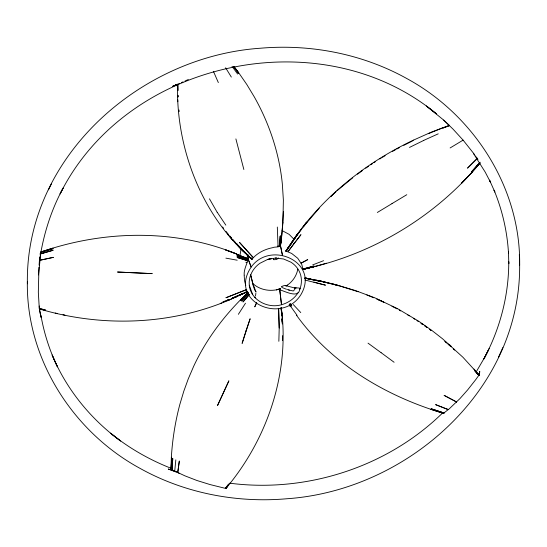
<?xml version="1.0" encoding="UTF-8"?>
<svg xmlns="http://www.w3.org/2000/svg" width="547" height="547" viewBox="0 0 547 547"><rect width="100%" height="100%" fill="white"/><g stroke="black" fill="none" stroke-linecap="round" stroke-linejoin="round"><path stroke-width="0.82" d="M177.378 86.925L177.296 84.47L179.32 83.541M282.525 340.644L282.614 335.639M244.181 275.23L244.557 280.878L245.794 285.541M27.35 281.801C26.372 156.606 140.141 56.396 260.29 48.239C310.764 43.849 362.716 53.948 407.071 78.693C474.071 115.15 520.853 188.106 519.65 265.213C520.621 390.401 406.852 490.604 286.71 498.761C236.236 503.151 184.277 493.052 139.923 468.307C72.922 431.856 26.147 358.9 27.35 281.801L27.405 283.784M278.847 341.307L279.202 328.043L278.621 308.344M239.955 255.408L241.152 248.68M244.188 275.018C243.606 267.927 249.022 261.945 247.928 254.916M283.38 211.593L281.965 234.362L280.495 245.712L282.943 222.766M282.915 223.005L283.373 200.031L282.334 183.929C279.285 153.317 269.37 123.581 254.252 96.826L246.793 84.47L238.704 72.772M171.368 457.237L170.917 468.882L172.367 470.01L185.03 475.883L196.934 480.498L210.075 484.574L225.87 488.485C267.661 438.824 290.047 372.275 281.247 307.496M38.953 267.264L38.331 292.276L39.281 308.433L39.979 309.144A131.998 120.449 -5 0 0 45.681 310.73C106.754 327.38 173.543 324.426 231.743 298.915M39.097 265.131L39.336 261.951C42.946 236.195 50.652 210.971 63.11 188.079L60.067 193.98C126.637 60.006 321.151 18.407 436.472 113.838L426.345 106.002L443.706 120.108L453.019 129.119L463.104 140.128L473.476 153.208M39.336 261.951L39.405 261.11M38.502 274.922L40.649 254.164M177.296 84.47L177.31 85.072L177.31 84.429L172.613 86.33L177.29 84.457L177.372 85.065L177.372 84.388L173.426 85.988L177.399 84.395L177.419 92.505A141.242 130.425 -17.2 0 0 177.625 98.063C179.758 158.719 205.85 220.003 252.023 259.182C257.145 252.974 264.727 249.247 272.529 247.702C274.601 246.567 279.613 247.688 280.317 245.453M39.35 308.877L39.254 306.005M225.836 488.45L228.167 485.415M299.9 288.775L299.913 288.344M171.348 457.36C172.428 439.48 175.245 421.723 179.847 404.411L183.792 391.249L188.291 378.818L193.741 366.148C205.228 341.458 221.473 319.181 240.543 299.804M174.719 471.199L175.826 459.849M255.524 295.961L255.873 293.295M39.596 258.697L39.849 257.076M255.394 297.78L255.162 297.083M299.92 288.515L299.633 287.982M246.786 254.594L251.9 259.155M443.432 413.327L449.08 408.985L459.911 398.633L467.664 389.888L475.787 379.57L479.104 374.934L479.726 371.741L478.775 375.071L474.926 370.592L478.775 375.071M479.001 374.921L478.707 374.456L479.063 374.927L479.726 371.741L479.063 374.927L462.933 357.259L442.653 338.873L431.952 330.511L418.694 321.212L397.525 308.652L374.975 297.896L355.229 290.498L332.193 283.722L305.137 277.979L311.209 279.168L309.684 278.881M297.773 269.192C296.618 276.16 292.071 282.341 286.081 285.972M276.502 257.863L267.49 259.517L259.88 263.305A25.675 23.131 -12.4 0 0 251.791 272.495A26.242 23.644 -12.4 0 0 249.206 283.879C249.644 299.482 267.456 309.007 281.507 304.727L279.756 289.835C285.24 291.257 298.566 298.771 299.777 289.247M299.681 289.589C302.183 283.633 302.006 276.679 299.065 270.915A26.694 24.054 -12.4 0 0 291.079 262.259L283.565 258.977L275.326 258.095M39.363 308.795L40.963 317.123L39.363 308.795L39.952 309.062M279.667 289.295L281.507 304.727C288.201 302.922 294.259 298.737 297.985 292.85M273.582 258.95L273.712 259.654M498.515 357.164L502.843 347.571M488.498 349.875L483.89 358.935C499.917 329.178 508.84 295.537 508.751 261.692L508.799 263.675L508.484 252.119M51.507 183.73L48.485 189.843M489.196 348.466L484.58 357.553L476.642 371.112M279.989 288.966L279.852 289.069M287.462 248.694L286.717 249.897L289.021 246.321M289.842 245.22L285.958 251.128L286.696 249.904L285.944 251.059L291.626 253.425L297.739 258.266L301.787 264.44L302.983 269.418L314.785 266.546L302.963 269.411L302.847 268.898M287.469 248.762L302.081 228.359L295.53 236.967M286.696 249.904L285.965 251.059L286.922 251.046M285.958 251.128L288.228 247.497M238.362 314.313L245.5 303.209M289.021 246.376C319.017 199.785 363.605 163.697 413.505 140.121M289.117 246.376L295.606 236.913M293.007 240.365L292.201 241.555L293.014 240.386M292.406 241.87L286.197 251.21L295.722 237.179M292.221 241.644L293.042 240.489M294.71 238.123L297.192 234.601M295.476 236.83L297.165 234.526M303.106 227.046L319.257 208.14M225.46 488.218L228.81 484.013L225.302 488.375L226.157 488.143M225.836 488.396L227.162 486.775M479.657 163.088L475.076 168.319M249.275 294.614L243.005 301.978L249.329 294.56M480.068 163.061L471.89 172.387L479.986 163.136M225.747 488.348L227.128 486.734M247.319 259.032L248.051 258.847L251.189 267.059C228.003 301.13 281.548 325.52 300.864 294.717C320.18 262.273 270.498 239.887 251.189 267.059L248.051 258.847L236.851 254.273L248.051 258.847M472.936 170.671L471.849 171.908L473.463 170.11M475.117 168.196L477.292 165.714M480.122 162.227L471.357 172.025L478.071 164.524M281.787 286.505L281.794 287.401L286.498 289.281M241.836 301.294L248.714 293.773M278.444 257.931L276.693 259.538L273.78 259.722M471.931 172.394L461.388 183.409L471.958 172.353C430.359 218.383 375.037 251.504 314.853 266.539M247.928 293.554L241.042 300.734L248.311 293.213M244.16 296.775L248.058 292.857M477.299 158.425L467.61 168.066L477.299 158.425L476.909 157.892M247.976 292.802L240.509 300.132L248.065 292.741M443.015 412.554C387.632 467.056 306.525 493.168 229.672 483.179M240.68 299.708L248.003 292.631M337.096 190.671L352.712 177.789M255.285 297.821L254.895 297.513M357.478 174.226L362.251 170.664M365.724 168.196L368.534 166.274M370.64 164.825L372.603 163.56M373.909 162.712L375.221 161.864M379.823 158.945L381.15 158.124M382.476 157.31L385.129 155.676M377.334 212.475L392.014 203.614M450.133 147.943L463.104 140.128M392.001 203.593L406.783 194.711M281.835 286.43L284.741 285.37L295.086 288.098L294.717 289.52L293.301 291.004L288.611 289.958M286.019 285.999L287.476 285.137M392.555 151.369L395.358 149.837M396.76 149.064L399.556 147.526M403.789 145.338L412.335 141.044M227.463 300.693L247.196 291.852M409.484 147.43L423.768 140.401M413.464 140.135L431.713 131.971L449.251 125.407M245.76 292.207L247.743 291.236M241.63 294.525L245.788 292.522M185.057 80.963L185.638 80.682M247.606 291.319L231.75 298.518L243.025 293.513L232.413 298.177L234.547 297.267M235.969 296.932L233.159 298.211M245.815 292.44L247.182 291.818M423.747 140.374L438.229 133.837M237.398 296.296L234.574 297.65L235.989 297.035M181.454 82.549L182.972 81.886M186.315 80.395L188.332 79.527M238.807 295.77L240.229 295.168M235.258 296.966L237.384 296.064M428.287 133.721L443.063 127.711M228.885 299.941L230.294 299.359M226 300.802L229.562 299.353L225.993 300.788L228.872 299.653M220.263 303.489L221.726 302.922M312.665 264.898L323.605 260.693M41.066 251.935C103.957 230.178 174.684 228.667 236.769 254.034L225.371 249.822L236.769 254.054M449.08 125.236L448.472 125.434L449.108 125.242L443.706 120.108M40.416 252.167L52.963 248.14M42.392 251.695L52.847 248.461M53.086 248.844L40.594 252.687M314.696 266.546L326.491 263.189M280.604 288.686C271.415 291.961 260.44 290.395 253.097 283.77M271.449 258.533L267.49 259.517L270.991 258.54M479.015 374.907L478.707 374.456L479.104 374.934M298.717 287.982L294.307 287.79L296.214 287.934M306.737 278.279L305.212 278.04L308.214 278.567M308.255 278.567L309.746 278.826M225.877 258.136L237.193 260.201M304.754 278.191L321.513 281.561L304.549 278.163M317.287 280.317L318.798 280.611M62.994 314.744L64.943 315.134M318.73 280.556L321.711 281.226M55.261 313.055L57.182 313.493M245.856 262.245L246.97 262.505M321.581 281.288L339.284 285.787L315.592 280.016L327.496 282.69M323.243 281.609L324.733 281.958M320.234 280.994L321.725 281.343M304.959 280.03L325.499 285.178L313.882 282.136M43.753 310.067L45.661 310.566M333.438 284.166L339.297 285.76M40.936 308.843L45.647 310.128L39.5 308.522M340.022 285.978L358.128 291.742M440.622 412.123L443.473 412.971L439.617 411.72M430.585 409.224L443.494 413.334C386.278 396.336 331.81 364.281 296.495 315.243M434.215 409.976L438.072 411.221M434.339 410.059L439.911 411.912M176.38 471.999L168.285 469.025L176.209 471.938M282.108 230.595L289.11 234.348L294.012 239.292M250.758 274.669L252.974 284.919L254.574 289.684L256.037 292.071L252.994 283.914L250.806 275.804M171.635 468.499C149.618 459.945 128.873 448.061 110.528 433.162L120.655 441.012C90.693 419.132 66.413 389.3 52.136 354.976L57.462 366.873C49.586 350.483 43.972 333.02 40.888 315.099M366.825 294.949L373.82 297.78M381.505 301.137L376.897 299.106L381.505 301.151M244.523 257.206L247.846 258.676M178.035 472.786L179.43 473.401M391.932 306.279L397.122 308.891M399.269 310.094L400.698 310.915M407.823 315.017L409.252 315.838M413.457 318.388L414.838 319.27M416.903 320.59L418.284 321.472M424.985 326.033L426.954 327.441L424.978 326.019M368.028 343.147L381.115 352.712M381.15 352.706L394.107 362.271M449.607 344.808L450.988 346.019M247.757 255.593L249.801 257.555M251.825 259.401L249.876 257.521M248.817 256.509L251.811 259.333L251.018 257.801L251.846 259.305M241.856 249.664L240.83 248.694L241.829 249.671M243.805 251.647L242.813 250.676L245.747 253.719M246.239 253.767L247.941 255.442L243.969 251.524M241.842 249.801L243.757 251.77M242.02 249.535L236.277 243.477L237.22 244.495M239.853 247.709L241.877 249.767M236.044 243.682L236.995 244.68M237.959 245.781L240.892 248.762M293.254 304.529L300.761 312.583M473.976 369.061L475.172 370.401M238.916 246.779L239.832 247.805M229.562 235.709L231.237 237.651M232.919 239.586L235.716 242.813M230.02 236.304L231.046 237.507M475.507 155.936L475.938 156.524M227.784 234.321L228.653 235.395M225.993 231.367L228.496 234.472M234.034 66.734L238.608 72.642L234.109 66.713M477.524 158.753L477.989 159.362M222.588 226.984L223.559 228.243M233.583 66.679L238.595 73.277L233.631 66.713M476.786 157.693L476.41 157.194M473.675 153.454L474.509 154.596M232.024 66.324L237.644 74.043M289.623 304.98L297.048 315.304M473.34 153.324L485.223 172.127L490.344 181.946L489.538 180.127L494.864 192.038L494.064 190.192C502.358 210.233 507.24 231.648 508.512 253.302L508.478 251.982M217.221 212.277L225.829 225.138M289.582 304.911L290.505 306.32M225.624 67.773L231.333 77.065M209.467 198.828L217.186 212.311M252.687 294.676L249.275 285.226M213.433 71.363L218.342 82.59M243.859 169.502L235.887 138.911M280.495 245.897L282.464 255.34L280.515 245.788M280.919 307.476L281.103 309.034M281.37 309.048L281.561 310.737M281.746 312.487L281.91 314.169L281.609 310.833M178.999 110.002L179.149 111.629M281.726 312.399L281.862 314.067M282.026 315.735L282.163 317.404M277.315 227.053L278.067 246.731L278.061 245.678M281.972 318.115L282.307 323.954M278.621 308.412L279.202 328.043M177.754 99.855L177.843 101.708M519.335 254.403L519.65 265.213M247.907 254.875L248.003 258.752M177.317 84.45L177.324 85.031M287.312 289.493A98.33 2.065 15.3 0 1 289.356 290.149M171.279 466.01L171.156 469.217L171.642 457.853L171.279 466.01M280.167 236.195L279.517 246.423L280.167 236.195M172.756 458.536L172.052 469.818L172.756 458.536M177.816 84.224L177.912 90.474L177.816 84.224M281.11 235.47L280.098 246.232L281.11 235.47M281.664 234.909L280.413 246.02L281.664 234.909M179.3 461.142L177.734 472.649L179.3 461.142M245.979 330.935L242.116 343.4L250.136 318.751L245.979 330.935M256.7 302.559L254.765 306.874L256.707 302.566M228.837 380.944L217.61 405.348L228.837 380.944M302.997 269.384L314.443 266.423L302.997 269.384M293.93 243.641L288.378 251.169L300.959 234.67L293.93 243.641M306.17 223.128L303.1 227.046L306.142 223.114M306.019 223.101L305.082 224.229L306.963 222.027L306.019 223.101M335.865 191.806L330.942 196.346L335.865 191.819M280.399 288.761L276.467 289.828L280.399 288.761M307.701 259.634L301.158 263.134L307.701 259.634M246.711 289.541L226.041 297.718L246.711 289.541M449.244 125.653L443.166 127.943L449.244 125.653M225.227 301.076L222.909 301.944L225.227 301.089M43.008 253.172L39.91 254.082L53.148 250.252L43.008 253.172M313.91 266.047L302.997 269.056L313.91 266.047M314.887 266.375L302.901 269.24L314.887 266.375M53.305 257.37L39.466 260.345L53.305 257.37M152.1 273.623L117.612 272.03L152.1 273.623M246.082 260.228L237.111 257.473L247.62 260.714L246.082 260.228M444.116 413.06L431.323 408.8L444.116 413.06M247.9 259.866L237.036 256.099L247.9 259.866M245.104 258.177L236.94 255.107L248.017 259.285L245.104 258.177M447.248 409.197L435.59 404.623L448.342 409.641L447.248 409.197M383.755 302.217L382.271 301.479L383.755 302.217M456.595 401.99L444.171 395.399L456.595 401.99M251.852 259.046L250.902 258.471L251.852 259.046M422.968 324.651L420.964 323.291L422.975 324.665M430.892 330.258L429.58 329.321L430.892 330.258M446.755 342.921L444.896 341.328L446.755 342.928M449.231 345.041L447.993 343.981L451.049 346.668L449.237 345.054M454.68 349.923L453.47 348.842L454.68 349.923M247.846 255.606L246.841 254.67L248.769 256.611L247.846 255.606M248.085 255.517L240.249 247.661L248.085 255.517M243.415 250.957L236.277 243.477L243.415 250.957M252.892 257.179L239.49 242.396L252.892 257.179M478.816 375.358L474.899 370.818L478.816 375.358M233.254 240.653L229.672 236.413L233.254 240.653M291.722 305.739L290.293 303.79L291.722 305.739M290.997 306.156L289.561 304.077L290.997 306.156M290.163 306.17L289.24 304.741L290.163 306.17M281.514 312.282L281.185 308.939L281.808 315.619L281.514 312.282M282.245 322.286L282.047 318.922L282.238 322.279M178.048 96.908L177.98 95.267L178.048 96.901"/></g></svg>
